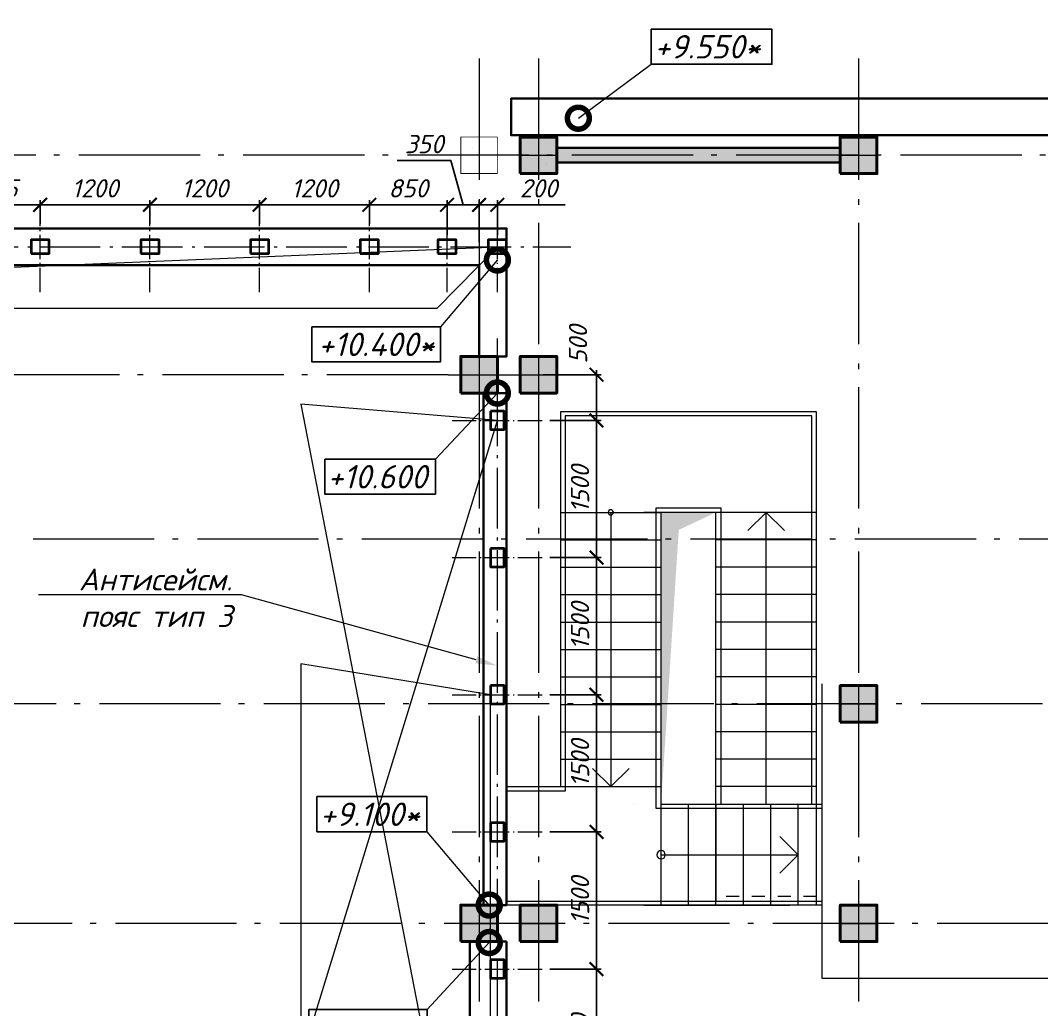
# Model space of a CAD drawing. Header units: millimetres. Extents: x -238377 to -11282, y -123214 to -44846.
# Drawn here: x -88538 to -77371, y -74153 to -63336 of the extents above; entities that cross this region are included whole.
import ezdxf
from ezdxf import colors
from ezdxf.entities.mleader import LeaderData, LeaderLine
from ezdxf.enums import TextEntityAlignment as Align
from ezdxf.math import Vec2, Vec3

# ---------------------------------------------------------------- set-up
doc = ezdxf.new("R2010")
doc.units = ezdxf.units.MM
doc.header["$MEASUREMENT"] = 0
doc.linetypes.add('Double Dashed', pattern=[1797.222233, 1325, -211.666656, 63.333344, -197.222233])
doc.linetypes.add('Штриховая', pattern=[5644.444466, 2822.222233, -2822.222233])
doc.layers.get('0').update_dxf_attribs({"lineweight": 5})
for name, color, linetype, lineweight in [('#Бетон', 10, 'Continuous', 35), ('#Выноски', 150, 'Continuous', 15), ('колонны_Ном._пера__94', 252, 'Continuous', 13), ('колонны_Ном._пера__99', 7, 'Continuous', 40), ('лестницы_Ном._пера__96', 7, 'Continuous', 13), ('оси_Ном._пера__96', 7, 'Continuous', 5), ('размеры', 7, 'Continuous', 5), ('стены наруж_Ном._пера__97', 7, 'Continuous', 20), ('чертеж_Ном._пера__96', 7, 'Continuous', 13), ('чертеж_Ном._пера__97', 7, 'Continuous', 20)]:
    doc.layers.add(name, color=color, linetype=linetype, lineweight=lineweight)
for name, color, linetype in [('#стены внутр', 152, 'Continuous'), ('#стены наруж', 7, 'Continuous'), ('колонны', 7, 'Continuous'), ('оси', 7, 'Continuous'), ('размеры внутр', 7, 'Continuous'), ('текст', 7, 'Continuous')]:
    doc.layers.add(name, color=color, linetype=linetype)
doc.styles.get("Standard").update_dxf_attribs({"font": 'isocpeui.ttf'})
doc.styles.add('STEP PR', font='isocpeui.ttf')
doc.styles.add('СГЕНЕРИР_СТИЛЬ_3', font='gost_2_304-81_type.ttf')
doc.dimstyles.get("Standard").update_dxf_attribs({"dimtxt": 200, "dimasz": 150, "dimexe": 50, "dimexo": 50, "dimgap": 80, "dimtad": 1, "dimdec": 0, "dimzin": 0, "dimdsep": 46, "dimtxsty": 'Standard', "dimblk": 'ARCHTICK', "dimcen": 5, "dimdle": 50, "dimadec": 0, "dimazin": 0, "dimtfac": 1, "dimtdec": 0, "dimtofl": 0, "dimtmove": 1, "dimatfit": 3, "dimfxl": 1, "dimtolj": 1, "dimtzin": 0, "dimarcsym": 0})

# ---------------------------------------------------------------- blocks, each defined once
blk = doc.blocks.new('Колонна_15_1', base_point=(22379, 71856))
at = {"layer": 'колонны_Ном._пера__94', "linetype": 'Continuous', "true_color": 0x7d7d7d}
blk.add_hatch(color=8, dxfattribs=at).paths.add_polyline_path([(22179, 71647), (22579, 71647), (22579, 72047), (22179, 72047)])
blk.add_hatch(color=8, dxfattribs=at).paths.add_polyline_path([(22179, 71647), (22579, 71647), (22579, 72047), (22179, 72047)])
at = {"layer": 'колонны_Ном._пера__99', "linetype": 'Continuous', "flags": 128}
blk.add_lwpolyline([(22179, 71647), (22579, 71647), (22579, 72047), (22179, 72047)], close=True, dxfattribs=at)
at = {"layer": 'колонны_Ном._пера__99', "color": 8, "linetype": 'Continuous', "true_color": 0x737373, "flags": 128}
blk.add_lwpolyline([(22179, 71647), (22579, 71647), (22579, 72047), (22179, 72047)], close=True, dxfattribs=at)
at = {"layer": 'оси_Ном._пера__96', "color": 253, "lineweight": 5, "true_color": 0x9c9c9c}
for points in [[(22379, 72047), (22379, 71647)], [(22379, 72047), (22379, 71647)], [(22179, 71847), (22579, 71847)], [(22179, 71847), (22579, 71847)]]:
    blk.add_lwpolyline(points, dxfattribs=at)
blk = doc.blocks.new('л 4050h')
at = {"color": 8, "lineweight": 0, "true_color": 0x737373}
for centre, radius in [((2149, 4800), 28.2), ((1599, 1055), 45.6)]:
    blk.add_circle(centre, radius, dxfattribs=at)
at = {"layer": 'лестницы_Ном._пера__96', "color": 8, "lineweight": 0, "true_color": 0x737373}
for p, q in [((-101, 5900), (2699, 5900)), ((-101, 505), (-101, 5900)), ((2699, 5900), (2699, 1800)), ((-101, 4800), (999, 4800)), ((449, 4800), (249, 4600)), ((449, 1605), (449, 4800)), ((449, 4800), (649, 4600)), ((999, 1605), (999, 4800)), ((2699, 4800), (1599, 4800)), ((2149, 4800), (2149, 1800)), ((-101, 4500), (999, 4500)), ((2699, 4500), (1599, 4500)), ((-101, 4200), (999, 4200)), ((2699, 4200), (1599, 4200)), ((-101, 3900), (999, 3900)), ((2699, 3900), (1599, 3900)), ((-101, 3600), (999, 3600)), ((2699, 3600), (1599, 3600)), ((-101, 3300), (999, 3300)), ((2699, 3300), (1599, 3300)), ((-101, 3000), (999, 3000)), ((2699, 3000), (1599, 3000)), ((2699, 3000), (1599, 3000)), ((-101, 2700), (999, 2700)), ((2699, 2700), (1599, 2700)), ((-101, 2400), (999, 2400)), ((2698, 2400), (1599, 2400)), ((-101, 2100), (999, 2100)), ((2698, 2100), (1599, 2100)), ((2149, 1800), (1949, 2000)), ((2149, 1800), (2349, 2000)), ((-101, 1800), (999, 1800)), ((-161, 505), (-161, 1605)), ((99, 505), (99, 1605)), ((399, 505), (399, 1605)), ((699, 505), (699, 1605)), ((999, 505), (999, 1605)), ((1299, 505), (1299, 1605)), ((1599, 505), (1599, 1605)), ((1599, 505), (1599, 1604)), ((99, 1055), (299, 1255)), ((1599, 1055), (99, 1055)), ((99, 1055), (299, 855))]:
    blk.add_line(p, q, dxfattribs=at)
at = {"layer": 'лестницы_Ном._пера__96', "color": 8, "true_color": 0x737373}
for p, q in [((999, 4800), (1789, 4800)), ((99, 505), (99, 1605))]:
    blk.add_line(p, q, dxfattribs=at)
at = {"layer": 'лестницы_Ном._пера__96', "color": 8, "linetype": 'Continuous', "lineweight": 15, "true_color": 0x737373}
blk.add_line((3289, 1800), (1599, 1800), dxfattribs=at)
at = {"layer": 'лестницы_Ном._пера__96', "color": 8, "linetype": 'Штриховая', "lineweight": 0, "ltscale": 0.05, "true_color": 0x737373}
blk.add_line((-101, 600), (999, 600), dxfattribs=at)
at = {"layer": 'лестницы_Ном._пера__96', "color": 8, "linetype": 'Continuous', "true_color": 0x737373}
blk.add_line((1789, 505), (191, 505), dxfattribs=at)
at = {"layer": 'лестницы_Ном._пера__96', "color": 8, "lineweight": 0, "true_color": 0x737373}
for points in [[(-48, 1605), (-48, 5857), (2649, 5857), (2649, 1800), (2649, 1750), (3289, 1750)], [(999, 1605), (999, 545)]]:
    blk.add_lwpolyline(points, dxfattribs=at)
at = {"layer": 'лестницы_Ном._пера__96', "color": 8, "linetype": 'Continuous', "lineweight": 15, "true_color": 0x737373}
for points in [[(-161, 1605), (1599, 1605), (1599, 4800)], [(-161, 505), (1790, 505), (1790, 505), (3289, 505)]]:
    blk.add_lwpolyline(points, dxfattribs=at)
at = {"layer": 'лестницы_Ном._пера__96', "color": 8, "linetype": 'Continuous', "lineweight": 0, "true_color": 0x737373}
blk.add_lwpolyline([(3289, 505), (3289, 1800)], dxfattribs=at)
at = {"layer": 'лестницы_Ном._пера__96', "color": 8, "linetype": 'Continuous', "true_color": 0x737373}
blk.add_arc((1599, 2400), 0.5, 180, 270, dxfattribs=at)
at = {"layer": 'лестницы_Ном._пера__96', "color": 8, "lineweight": 0, "true_color": 0x737373}
blk.add_arc((2698, 2400), 0.5, 270, 0, dxfattribs=at)
at = {"layer": 'лестницы_Ном._пера__96', "color": 8, "linetype": 'Continuous', "true_color": 0x737373}
for centre, major_axis, start_param, end_param in [((1599, 1604), (0.354, 0.354), 5.497787, 7.068583), ((1899, 1604), (0.354, 0.354), 5.497787, 7.068583), ((1789, 505), (-0.354, 0.354), 2.356194, 3.926991)]:
    blk.add_ellipse(centre, major_axis=major_axis, ratio=1, start_param=start_param, end_param=end_param, dxfattribs=at)
at = {"layer": 'чертеж_Ном._пера__97', "color": 8, "lineweight": 0, "true_color": 0x737373, "flags": 128}
for points in [[(-161, 1561), (1654, 1561), (1654, 4850), (946, 4850), (946, 1605)], [(-161, 545), (3289, 545), (3289, 505)]]:
    blk.add_lwpolyline(points, dxfattribs=at)
blk = doc.blocks.new('Стандартный маркер сетки_16')
at = {"layer": 'оси_Ном._пера__96', "linetype": 'Double Dashed'}
blk.add_line((900, 0), (41068, 0), dxfattribs=at)
at = {"layer": 'оси_Ном._пера__96', "style": 'СГЕНЕРИР_СТИЛЬ_3'}
blk.add_attdef('AC_MarkerText_1', text='', height=350, rotation=180, dxfattribs=at).set_placement((-261, 270), align=Align.BOTTOM_LEFT)
blk = doc.blocks.new('A$C6E950B50')
at = {"layer": 'колонны_Ном._пера__94', "linetype": 'Continuous', "true_color": 0x737373}
blk.add_hatch(color=8, dxfattribs=at).paths.add_polyline_path([(-669, 56), (-669, 216), (-3769, 216), (-3769, 56)])
blk.add_hatch(color=8, dxfattribs=at).paths.add_polyline_path([(-669, 56), (-669, 216), (-3769, 216), (-3769, 56)])
at = {"layer": '#стены внутр', "lineweight": 30}
blk.add_lwpolyline([(-3769, 56), (-3769, 216), (-669, 216), (-669, 56), (-3769, 56)], dxfattribs=at)
at = {"layer": '#стены внутр', "color": 8, "lineweight": 30, "true_color": 0x737373}
blk.add_lwpolyline([(-3769, 56), (-3769, 216), (-669, 216), (-669, 56), (-3769, 56)], dxfattribs=at)
blk = doc.blocks.new('_ArchTick')
at = {"color": 0, "linetype": 'ByBlock', "const_width": 0.15}
blk.add_lwpolyline([(-0.5, -0.5), (0.5, 0.5)], dxfattribs=at)
blk = doc.blocks.new('*D333')
at = {"layer": 'Defpoints', "color": 0, "transparency": 16777216}
for p in [(-88322, -65352), (-89247, -65610), (-88322, -65610)]:
    blk.add_point(p, dxfattribs=at)
at = {"layer": 'размеры', "color": 0, "lineweight": -2, "transparency": 16777216}
for p, q in [((-89247, -65560), (-89247, -65302)), ((-88322, -65560), (-88322, -65302)), ((-89297, -65352), (-88272, -65352))]:
    blk.add_line(p, q, dxfattribs=at)
at = {"layer": 'размеры', "color": 0, "lineweight": -2, "transparency": 16777216, "xscale": 150, "yscale": 150, "zscale": 150, "rotation": 180}
blk.add_blockref('_ArchTick', (-89247, -65352), dxfattribs=at)
at = {"layer": 'размеры', "color": 0, "lineweight": -2, "transparency": 16777216, "xscale": 150, "yscale": 150, "zscale": 150}
blk.add_blockref('_ArchTick', (-88322, -65352), dxfattribs=at)
at = {"layer": 'размеры', "color": 0, "transparency": 16777216, "insert": (-88784, -65172), "char_height": 200, "attachment_point": 5, "style": 'STEP PR'}
blk.add_mtext('\\A1;925', dxfattribs=at)
blk = doc.blocks.new('*D334')
at = {"layer": 'Defpoints', "color": 0, "transparency": 16777216}
for p in [(-87122, -65352), (-88322, -65610), (-87122, -65610)]:
    blk.add_point(p, dxfattribs=at)
at = {"layer": 'размеры', "color": 0, "lineweight": -2, "transparency": 16777216}
for p, q in [((-88322, -65560), (-88322, -65302)), ((-87122, -65560), (-87122, -65302)), ((-88372, -65352), (-87072, -65352))]:
    blk.add_line(p, q, dxfattribs=at)
at = {"layer": 'размеры', "color": 0, "lineweight": -2, "transparency": 16777216, "xscale": 150, "yscale": 150, "zscale": 150, "rotation": 180}
blk.add_blockref('_ArchTick', (-88322, -65352), dxfattribs=at)
at = {"layer": 'размеры', "color": 0, "lineweight": -2, "transparency": 16777216, "xscale": 150, "yscale": 150, "zscale": 150}
blk.add_blockref('_ArchTick', (-87122, -65352), dxfattribs=at)
at = {"layer": 'размеры', "color": 0, "transparency": 16777216, "insert": (-87722, -65172), "char_height": 200, "attachment_point": 5, "style": 'STEP PR'}
blk.add_mtext('\\A1;1200', dxfattribs=at)
blk = doc.blocks.new('*D335')
at = {"layer": 'Defpoints', "color": 0, "transparency": 16777216}
for p in [(-85922, -65352), (-87122, -65610), (-85922, -65610)]:
    blk.add_point(p, dxfattribs=at)
at = {"layer": 'размеры', "color": 0, "lineweight": -2, "transparency": 16777216}
for p, q in [((-87122, -65560), (-87122, -65302)), ((-85922, -65560), (-85922, -65302)), ((-87172, -65352), (-85872, -65352))]:
    blk.add_line(p, q, dxfattribs=at)
at = {"layer": 'размеры', "color": 0, "lineweight": -2, "transparency": 16777216, "xscale": 150, "yscale": 150, "zscale": 150, "rotation": 180}
blk.add_blockref('_ArchTick', (-87122, -65352), dxfattribs=at)
at = {"layer": 'размеры', "color": 0, "lineweight": -2, "transparency": 16777216, "xscale": 150, "yscale": 150, "zscale": 150}
blk.add_blockref('_ArchTick', (-85922, -65352), dxfattribs=at)
at = {"layer": 'размеры', "color": 0, "transparency": 16777216, "insert": (-86522, -65172), "char_height": 200, "attachment_point": 5, "style": 'STEP PR'}
blk.add_mtext('\\A1;1200', dxfattribs=at)
blk = doc.blocks.new('*D336')
at = {"layer": 'Defpoints', "color": 0, "transparency": 16777216}
for p in [(-84722, -65352), (-85922, -65610), (-84722, -65610)]:
    blk.add_point(p, dxfattribs=at)
at = {"layer": 'размеры', "color": 0, "lineweight": -2, "transparency": 16777216}
for p, q in [((-85922, -65560), (-85922, -65302)), ((-84722, -65560), (-84722, -65302)), ((-85972, -65352), (-84672, -65352))]:
    blk.add_line(p, q, dxfattribs=at)
at = {"layer": 'размеры', "color": 0, "lineweight": -2, "transparency": 16777216, "xscale": 150, "yscale": 150, "zscale": 150, "rotation": 180}
blk.add_blockref('_ArchTick', (-85922, -65352), dxfattribs=at)
at = {"layer": 'размеры', "color": 0, "lineweight": -2, "transparency": 16777216, "xscale": 150, "yscale": 150, "zscale": 150}
blk.add_blockref('_ArchTick', (-84722, -65352), dxfattribs=at)
at = {"layer": 'размеры', "color": 0, "transparency": 16777216, "insert": (-85322, -65172), "char_height": 200, "attachment_point": 5, "style": 'STEP PR'}
blk.add_mtext('\\A1;1200', dxfattribs=at)
blk = doc.blocks.new('*D337')
at = {"layer": 'Defpoints', "color": 0, "lineweight": 53, "transparency": 16777216}
for p in [(-83872, -65352), (-84722, -65610), (-83872, -65735)]:
    blk.add_point(p, dxfattribs=at)
at = {"layer": 'размеры', "color": 0, "lineweight": -2, "transparency": 16777216}
for p, q in [((-84722, -65560), (-84722, -65302)), ((-83872, -65685), (-83872, -65302)), ((-84772, -65352), (-83822, -65352))]:
    blk.add_line(p, q, dxfattribs=at)
at = {"layer": 'размеры', "color": 0, "lineweight": -2, "transparency": 16777216, "xscale": 150, "yscale": 150, "zscale": 150, "rotation": 180}
blk.add_blockref('_ArchTick', (-84722, -65352), dxfattribs=at)
at = {"layer": 'размеры', "color": 0, "lineweight": -2, "transparency": 16777216, "xscale": 150, "yscale": 150, "zscale": 150}
blk.add_blockref('_ArchTick', (-83872, -65352), dxfattribs=at)
at = {"layer": 'размеры', "color": 0, "transparency": 16777216, "insert": (-84297, -65172), "char_height": 200, "attachment_point": 5, "style": 'STEP PR'}
blk.add_mtext('\\A1;850', dxfattribs=at)
blk = doc.blocks.new('*D338')
at = {"layer": 'Defpoints', "color": 0, "lineweight": 53, "transparency": 16777216}
for p in [(-83522, -65352), (-83872, -65735), (-83522, -65810)]:
    blk.add_point(p, dxfattribs=at)
at = {"layer": 'размеры', "color": 0, "lineweight": -2, "transparency": 16777216}
for p, q in [((-83831, -64868), (-84416, -64868)), ((-83697, -65352), (-83831, -64868)), ((-83872, -65685), (-83872, -65302)), ((-83522, -65760), (-83522, -65302)), ((-83922, -65352), (-83472, -65352))]:
    blk.add_line(p, q, dxfattribs=at)
at = {"layer": 'размеры', "color": 0, "lineweight": -2, "transparency": 16777216, "xscale": 150, "yscale": 150, "zscale": 150, "rotation": 180}
blk.add_blockref('_ArchTick', (-83872, -65352), dxfattribs=at)
at = {"layer": 'размеры', "color": 0, "lineweight": -2, "transparency": 16777216, "xscale": 150, "yscale": 150, "zscale": 150}
blk.add_blockref('_ArchTick', (-83522, -65352), dxfattribs=at)
at = {"layer": 'размеры', "color": 0, "transparency": 16777216, "insert": (-84123, -64688), "char_height": 200, "attachment_point": 5, "style": 'STEP PR'}
blk.add_mtext('\\A1;350', dxfattribs=at)
blk = doc.blocks.new('_DotSmall')
at = {"color": 0, "linetype": 'ByBlock', "const_width": 0.5}
blk.add_lwpolyline([(-0.0625, 0, 1), (0.0625, 0, 1)], format="xyb", close=True, dxfattribs=at)
blk = doc.blocks.new('*D359')
at = {"layer": 'Defpoints', "color": 0, "lineweight": 53, "transparency": 16777216}
for p in [(-83322, -65352), (-83322, -65735), (-83522, -65810)]:
    blk.add_point(p, dxfattribs=at)
at = {"layer": 'размеры', "color": 0, "lineweight": -2, "transparency": 16777216}
for p, q in [((-83522, -65760), (-83522, -65302)), ((-83322, -65685), (-83322, -65302)), ((-83572, -65352), (-83272, -65352)), ((-82580, -65352), (-83322, -65352))]:
    blk.add_line(p, q, dxfattribs=at)
at = {"layer": 'размеры', "color": 0, "lineweight": -2, "transparency": 16777216, "xscale": 150, "yscale": 150, "zscale": 150, "rotation": 180}
blk.add_blockref('_ArchTick', (-83522, -65352), dxfattribs=at)
at = {"layer": 'размеры', "color": 0, "lineweight": -2, "transparency": 16777216, "xscale": 150, "yscale": 150, "zscale": 150}
blk.add_blockref('_ArchTick', (-83322, -65352), dxfattribs=at)
at = {"layer": 'размеры', "color": 0, "transparency": 16777216, "insert": (-82872, -65172), "char_height": 200, "attachment_point": 5, "style": 'STEP PR'}
blk.add_mtext('\\A1;200', dxfattribs=at)
blk = doc.blocks.new('*D363')
at = {"layer": 'Defpoints', "color": 0, "transparency": 16777216}
for p in [(-82798, -73710), (-82238, -73710), (-82798, -75210)]:
    blk.add_point(p, dxfattribs=at)
at = {"layer": 'размеры', "color": 0, "lineweight": -2, "transparency": 16777216}
for p, q in [((-82238, -75260), (-82238, -73660)), ((-82748, -73710), (-82188, -73710)), ((-82748, -75210), (-82188, -75210))]:
    blk.add_line(p, q, dxfattribs=at)
at = {"layer": 'размеры', "color": 0, "lineweight": -2, "transparency": 16777216, "xscale": 150, "yscale": 150, "zscale": 150}
for p, rotation in [((-82238, -73710), 90), ((-82238, -75210), 270)]:
    blk.add_blockref('_ArchTick', p, dxfattribs=dict(at, rotation=rotation))
at = {"layer": 'размеры', "color": 0, "transparency": 16777216, "insert": (-82418, -74460), "char_height": 200, "attachment_point": 5, "rotation": 90, "style": 'STEP PR'}
blk.add_mtext('\\A1;1500', dxfattribs=at)
blk = doc.blocks.new('*D364')
at = {"layer": 'Defpoints', "color": 0, "transparency": 16777216}
for p in [(-82798, -72210), (-82238, -72210), (-82798, -73710)]:
    blk.add_point(p, dxfattribs=at)
at = {"layer": 'размеры', "color": 0, "lineweight": -2, "transparency": 16777216}
for p, q in [((-82748, -72210), (-82188, -72210)), ((-82238, -73760), (-82238, -72160)), ((-82748, -73710), (-82188, -73710))]:
    blk.add_line(p, q, dxfattribs=at)
at = {"layer": 'размеры', "color": 0, "lineweight": -2, "transparency": 16777216, "xscale": 150, "yscale": 150, "zscale": 150}
for p, rotation in [((-82238, -72210), 90), ((-82238, -73710), 270)]:
    blk.add_blockref('_ArchTick', p, dxfattribs=dict(at, rotation=rotation))
at = {"layer": 'размеры', "color": 0, "transparency": 16777216, "insert": (-82418, -72960), "char_height": 200, "attachment_point": 5, "rotation": 90, "style": 'STEP PR'}
blk.add_mtext('\\A1;1500', dxfattribs=at)
blk = doc.blocks.new('*D365')
at = {"layer": 'Defpoints', "color": 0, "transparency": 16777216}
for p in [(-82798, -70710), (-82238, -70710), (-82798, -72210)]:
    blk.add_point(p, dxfattribs=at)
at = {"layer": 'размеры', "color": 0, "lineweight": -2, "transparency": 16777216}
for p, q in [((-82238, -72260), (-82238, -70660)), ((-82748, -70710), (-82188, -70710)), ((-82748, -72210), (-82188, -72210))]:
    blk.add_line(p, q, dxfattribs=at)
at = {"layer": 'размеры', "color": 0, "lineweight": -2, "transparency": 16777216, "xscale": 150, "yscale": 150, "zscale": 150}
for p, rotation in [((-82238, -70710), 90), ((-82238, -72210), 270)]:
    blk.add_blockref('_ArchTick', p, dxfattribs=dict(at, rotation=rotation))
at = {"layer": 'размеры', "color": 0, "transparency": 16777216, "insert": (-82418, -71460), "char_height": 200, "attachment_point": 5, "rotation": 90, "style": 'STEP PR'}
blk.add_mtext('\\A1;1500', dxfattribs=at)
blk = doc.blocks.new('*D366')
at = {"layer": 'Defpoints', "color": 0, "transparency": 16777216}
for p in [(-82798, -69210), (-82238, -69210), (-82798, -70710)]:
    blk.add_point(p, dxfattribs=at)
at = {"layer": 'размеры', "color": 0, "lineweight": -2, "transparency": 16777216}
for p, q in [((-82748, -69210), (-82188, -69210)), ((-82238, -70760), (-82238, -69160)), ((-82748, -70710), (-82188, -70710))]:
    blk.add_line(p, q, dxfattribs=at)
at = {"layer": 'размеры', "color": 0, "lineweight": -2, "transparency": 16777216, "xscale": 150, "yscale": 150, "zscale": 150}
for p, rotation in [((-82238, -69210), 90), ((-82238, -70710), 270)]:
    blk.add_blockref('_ArchTick', p, dxfattribs=dict(at, rotation=rotation))
at = {"layer": 'размеры', "color": 0, "transparency": 16777216, "insert": (-82418, -69960), "char_height": 200, "attachment_point": 5, "rotation": 90, "style": 'STEP PR'}
blk.add_mtext('\\A1;1500', dxfattribs=at)
blk = doc.blocks.new('*D367')
at = {"layer": 'Defpoints', "color": 0, "transparency": 16777216}
for p in [(-82798, -67710), (-82238, -67710), (-82798, -69210)]:
    blk.add_point(p, dxfattribs=at)
at = {"layer": 'размеры', "color": 0, "lineweight": -2, "transparency": 16777216}
for p, q in [((-82238, -69260), (-82238, -67660)), ((-82748, -67710), (-82188, -67710)), ((-82748, -69210), (-82188, -69210))]:
    blk.add_line(p, q, dxfattribs=at)
at = {"layer": 'размеры', "color": 0, "lineweight": -2, "transparency": 16777216, "xscale": 150, "yscale": 150, "zscale": 150}
for p, rotation in [((-82238, -67710), 90), ((-82238, -69210), 270)]:
    blk.add_blockref('_ArchTick', p, dxfattribs=dict(at, rotation=rotation))
at = {"layer": 'размеры', "color": 0, "transparency": 16777216, "insert": (-82418, -68460), "char_height": 200, "attachment_point": 5, "rotation": 90, "style": 'STEP PR'}
blk.add_mtext('\\A1;1500', dxfattribs=at)
blk = doc.blocks.new('*D368')
at = {"layer": 'Defpoints', "color": 0, "lineweight": 0, "transparency": 16777216}
for p in [(-82872, -67210), (-82238, -67210), (-82798, -67710)]:
    blk.add_point(p, dxfattribs=at)
at = {"layer": 'размеры', "color": 0, "lineweight": -2, "transparency": 16777216}
for p, q in [((-82822, -67210), (-82188, -67210)), ((-82238, -67760), (-82238, -67160)), ((-82748, -67710), (-82188, -67710))]:
    blk.add_line(p, q, dxfattribs=at)
at = {"layer": 'размеры', "color": 0, "lineweight": -2, "transparency": 16777216, "xscale": 150, "yscale": 150, "zscale": 150}
for p, rotation in [((-82238, -67210), 90), ((-82238, -67710), 270)]:
    blk.add_blockref('_ArchTick', p, dxfattribs=dict(at, rotation=rotation))
at = {"layer": 'размеры', "color": 0, "transparency": 16777216, "insert": (-82440, -66880), "char_height": 200, "attachment_point": 5, "rotation": 90, "style": 'STEP PR'}
blk.add_mtext('\\A1;500', dxfattribs=at)

msp = doc.modelspace()

# ---------------------------------------------------------------- hatches: boundary and pattern name
at = {"layer": 'размеры внутр', "true_color": 0xd3d2db}
h = msp.add_hatch(color=254, dxfattribs=at)
h.dxf.hatch_style = 1
h.paths.add_polyline_path([(-80931.9, -68715.4), (-81531.9, -68715.4), (-81532.2, -71920), (-81532.2, -71920.5), (-81338.4, -68907.9)])

# ---------------------------------------------------------------- linework, layer by layer
at = {"layer": '#Бетон'}
for points in [[(-88421.6, -65885.4), (-88221.6, -65885.4), (-88221.6, -65735.4), (-88421.6, -65735.4)], [(-87221.6, -65885.4), (-87021.6, -65885.4), (-87021.6, -65735.4), (-87221.6, -65735.4)], [(-86021.6, -65885.2), (-85821.6, -65885.2), (-85821.6, -65735.2), (-86021.6, -65735.2)], [(-84821.6, -65885.2), (-84621.6, -65885.2), (-84621.6, -65735.2), (-84821.6, -65735.2)], [(-83971.6, -65885.2), (-83771.6, -65885.2), (-83771.6, -65735.2), (-83971.6, -65735.2)], [(-83421.9, -65885.2), (-83221.9, -65885.2), (-83221.9, -65735.2), (-83421.9, -65735.2)], [(-83396.9, -67610.4), (-83396.9, -67810.4), (-83246.9, -67810.4), (-83246.9, -67610.4)], [(-83396.9, -69110.4), (-83396.9, -69310.4), (-83246.9, -69310.4), (-83246.9, -69110.4)], [(-83396.9, -70610.4), (-83396.9, -70810.4), (-83246.9, -70810.4), (-83246.9, -70610.4)], [(-83396.9, -72110.4), (-83396.9, -72310.4), (-83246.9, -72310.4), (-83246.9, -72110.4)], [(-83396.9, -73610.4), (-83396.9, -73810.4), (-83246.9, -73810.4), (-83246.9, -73610.4)]]:
    msp.add_lwpolyline(points, close=True, dxfattribs=at)
at = {"layer": '#стены наруж', "lineweight": 30}
for points in [[(-72195.8, -64190.4), (-83171.9, -64190.4), (-83171.9, -64590.4), (-79571.7, -64590.4)], [(-79571.7, -64590.4), (-72195.8, -64590.4)], [(-83222, -65610.4), (-83222, -65610.4), (-83222, -65610.4), (-83222, -65610.4), (-83222, -65610.4), (-114142.2, -65610.4)], [(-113742.2, -66010.4), (-83522, -66010.4), (-83521.9, -67010.4), (-83222, -67010.4), (-83222, -65610.4)], [(-83222, -67410.4), (-83221.9, -73010.4), (-83471.9, -73010.4), (-83471.9, -67410.4), (-83222, -67410.4)], [(-83621.9, -79010.4), (-83621.9, -73410.4), (-83221.9, -73410.4)], [(-83221.9, -73410.4), (-83221.9, -79010.4), (-83621.9, -79010.4)]]:
    msp.add_lwpolyline(points, dxfattribs=at)
at = {"layer": 'оси', "color": 9, "linetype": 'Штриховая', "lineweight": 13, "ltscale": 0.05, "true_color": 0xc4c4c4, "const_width": 10}
msp.add_lwpolyline([(-83722.5, -64610.4), (-83322.5, -64610.4), (-83322.5, -65010.4), (-83722.5, -65010.4)], close=True, dxfattribs=at)
at = {"layer": 'оси_Ном._пера__96', "linetype": 'Double Dashed'}
for p, q in [((-83521.9, -63752.2), (-83521.9, -82481.6)), ((-82871.9, -63752.2), (-82871.9, -82471.9)), ((-79371.9, -63752.2), (-79371.9, -82481.6)), ((-72195.8, -64810.4), (-116141.3, -64810.4)), ((-83860.8, -67210.4), (-116141.3, -67210.4)), ((-83860.8, -67210.4), (-82960.8, -67210.4)), ((-52201, -70810.4), (-114353.2, -70810.4)), ((-52026.2, -73210.4), (-116141.3, -73210.4))]:
    msp.add_line(p, q, dxfattribs=at)
at = {"layer": 'оси_Ном._пера__96', "linetype": 'Double Dashed', "ltscale": 0.2}
for points in [[(-88321.6, -66306.1), (-88321.6, -65286.6)], [(-87121.6, -66306.1), (-87121.6, -65286.6)], [(-85921.6, -66305.9), (-85921.6, -65286.4)], [(-84721.6, -66305.9), (-84721.6, -65286.4)], [(-83871.6, -66306.1), (-83871.6, -65286.6)], [(-83321.9, -66306.1), (-83321.9, -65286.6)], [(-83817.8, -67710.4), (-82798.3, -67710.4)], [(-83817.8, -69210.4), (-82798.3, -69210.4)], [(-83817.8, -70710.4), (-82798.3, -70710.4)], [(-83817.8, -72210.4), (-82798.3, -72210.4)], [(-83817.8, -73710.4), (-82798.3, -73710.4)]]:
    msp.add_lwpolyline(points, dxfattribs=at)
at = {"layer": 'оси_Ном._пера__96', "linetype": 'Double Dashed', "ltscale": 0.5}
for points in [[(-114387, -65810.4), (-82517.4, -65810.4)], [(-83321.9, -80573.3), (-83321.9, -66812.9)]]:
    msp.add_lwpolyline(points, dxfattribs=at)
at = {"layer": 'стены наруж_Ном._пера__97', "linetype": 'Continuous'}
for centre, start, end in [((-83596.4, -64720.9), 90, 180), ((-82782.4, -64899.9), 270, 0)]:
    msp.add_arc(centre, 0.5, start, end, dxfattribs=at)
at = {"layer": 'текст'}
for points in [[(-81640.7, -63431.5), (-80318.8, -63431.5), (-80318.8, -63815.5), (-81640.7, -63815.5), (-81640.7, -63431.5)], [(-85349.4, -66686.1), (-83944.7, -66686.1), (-83944.7, -67070.1), (-85349.4, -67070.1), (-85349.4, -66686.1)], [(-85208.5, -68134.1), (-84000, -68134.1), (-84000, -68518.1), (-85208.5, -68518.1), (-85208.5, -68134.1)], [(-85295.1, -71824.7), (-84092.9, -71824.7), (-84092.9, -72208.7), (-85295.1, -72208.7), (-85295.1, -71824.7)], [(-85384.1, -74153.2), (-84088.5, -74153.2), (-84088.5, -74537.2), (-85384.1, -74537.2), (-85384.1, -74153.2)]]:
    msp.add_lwpolyline(points, dxfattribs=at)
at = {"layer": 'чертеж_Ном._пера__96'}
for points in [[(-79772.2, -70590.4), (-79772.2, -73810.4)], [(-79772.2, -73810.4), (-73371.9, -73810.4)], [(-79712.2, -73810.3), (-79712.2, -73810.4)]]:
    msp.add_lwpolyline(points, dxfattribs=at)

# ---------------------------------------------------------------- block references
at = {"layer": '#стены наруж'}
msp.add_blockref('A$C6E950B50', (-78903.1, -64946.3), dxfattribs=at)
at = {"layer": 'колонны'}
for p in [(-82872.2, -64801.5), (-79372.2, -64801.5), (-83522.2, -67201.5), (-82872.2, -67201.5), (-79372.2, -70801.5), (-83522.2, -73201.5), (-82871.7, -73201.5), (-79372.2, -73201.5)]:
    msp.add_blockref('Колонна_15_1', p, dxfattribs=at)
at = {"layer": 'лестницы_Ном._пера__96', "linetype": 'Continuous', "lineweight": 0, "xscale": -1, "zscale": 1000}
msp.add_blockref('л 4050h', (-79933, -73515.4), dxfattribs=at)
at = {"layer": 'оси', "color": 251, "linetype": 'Continuous', "lineweight": 13, "zscale": 1000, "rotation": 180}
msp.add_blockref('Стандартный маркер сетки_16', (-52026.2, -69010.4), dxfattribs=at)

# ---------------------------------------------------------------- texts
at = {"layer": 'текст', "style": 'STEP PR'}
for s, p in [('+9.550*', (-81026.2, -63623.5)), ('+10.400*', (-84647.8, -66878.1)), ('+10.600', (-84636.2, -68326.1)), ('+9.100*', (-84717.1, -72016.7))]:
    msp.add_text(s, height=256, dxfattribs=at).set_placement(p, align=Align.MIDDLE_CENTER)

# ---------------------------------------------------------------- dimensions: what is measured, and where the dimension line sits
at = {"layer": 'размеры'}
for base, p1, p2, picture, middle in [((-83521.9, -65352.4), (-83871.6, -65735.2), (-83521.9, -65810.4), '*D338', (-83910.8, -64868.3)), ((-83321.9, -65352.4), (-83521.9, -65810.4), (-83321.9, -65735.2), '*D359', (-82871.9, -65369))]:
    dim = msp.add_linear_dim(base=base, p1=p1, p2=p2, dimstyle='Standard', override={"dimtxsty": 'STEP PR'}, dxfattribs=at)
    dim.commit()
    dim.dimension.update_dxf_attribs({"geometry": picture, "text_midpoint": middle, "dimtype": 160})
for base, p1, p2, picture, middle in [((-88321.6, -65352.4), (-89246.6, -65610.4), (-88321.6, -65610.4), '*D333', (-88784.1, -65172.4)), ((-87121.6, -65352.4), (-88321.6, -65610.4), (-87121.6, -65610.4), '*D334', (-87721.6, -65172.4)), ((-85921.6, -65352.4), (-87121.6, -65610.4), (-85921.6, -65610.3), '*D335', (-86521.6, -65172.4)), ((-84721.6, -65352.4), (-85921.6, -65610.3), (-84721.6, -65610.4), '*D336', (-85321.6, -65172.4)), ((-83871.6, -65352.4), (-84721.6, -65610.4), (-83871.6, -65735.2), '*D337', (-84296.6, -65172.4))]:
    dim = msp.add_linear_dim(base=base, p1=p1, p2=p2, dimstyle='Standard', override={"dimtxsty": 'STEP PR'}, dxfattribs=at)
    dim.commit()
    dim.dimension.update_dxf_attribs({"geometry": picture, "text_midpoint": middle})
dim = msp.add_linear_dim(base=(-82238, -67210.4), p1=(-82798.3, -67710.4), p2=(-82872.2, -67210.4), angle=90, dimstyle='Standard', override={"dimtxsty": 'STEP PR'}, dxfattribs=at)
dim.commit()
dim.dimension.update_dxf_attribs({"geometry": '*D368', "text_midpoint": (-82260.5, -66880.2), "dimtype": 160})
for base, p1, p2, picture, middle in [((-82238, -67710.4), (-82798.3, -69210.4), (-82798.3, -67710.4), '*D367', (-82418, -68460.4)), ((-82238, -69210.4), (-82798.3, -70710.4), (-82798.3, -69210.4), '*D366', (-82418, -69960.4)), ((-82238, -70710.4), (-82798.3, -72210.4), (-82798.3, -70710.4), '*D365', (-82418, -71460.4)), ((-82238, -72210.4), (-82798.3, -73710.4), (-82798.3, -72210.4), '*D364', (-82418, -72960.4)), ((-82238, -73710.4), (-82798.3, -75210.4), (-82798.3, -73710.4), '*D363', (-82418, -74460.4))]:
    dim = msp.add_linear_dim(base=base, p1=p1, p2=p2, angle=90, dimstyle='Standard', override={"dimtxsty": 'STEP PR'}, dxfattribs=at)
    dim.commit()
    dim.dimension.update_dxf_attribs({"geometry": picture, "text_midpoint": middle})

# ---------------------------------------------------------------- leaders
at = {"layer": '#Выноски'}
ml = msp.add_multileader_mtext('Standard', dxfattribs=at)
ml.set_content('\\A1; ', color=256, style='STEP PR')
ml.set_leader_properties(color=256, linetype='ByLayer', lineweight=-1)
ml.set_arrow_properties(name='DOTSMALL')
ml.build(insert=Vec2(0, 0))
ml.multileader.update_dxf_attribs({"text_left_attachment_type": 6, "text_right_attachment_type": 6, "dogleg_length": 0, "arrow_head_size": 480, "scale": 0.8})
ctx = ml.context
ctx.base_point, ctx.scale, ctx.char_height, ctx.arrow_head_size, ctx.landing_gap_size, ctx.plane_origin = Vec3(-81640.7, -63815.5), 0.8, 480, 480, 200, Vec3(-23878.9, -111909.5)
ctx.left_attachment, ctx.right_attachment, ctx.text_align_type = 6, 6, 1
notes = []
notes.append((ctx, [(0, (1, 1, 0), (-81640.7, -63815.5), (1, 0), 0, [(1, [(-82436.4, -64405.1)], 0, [])])]))
ctx.mtext.insert, ctx.mtext.rotation, ctx.mtext.width, ctx.mtext.defined_height, ctx.mtext.alignment, ctx.mtext.flow_direction = Vec3(-81291.6, -63335.5), 6.2831853, 1386.881, 464.8, 2, 5
ml = msp.add_multileader_mtext('Standard', dxfattribs=at)
ml.set_content('\\A1;Зд-18\\PМН113-6', color=256, style='STEP PR')
ml.set_leader_properties(color=256, linetype='ByLayer', lineweight=-1)
ml.build(insert=Vec2(0, 0))
ml.multileader.update_dxf_attribs({"text_left_attachment_type": 6, "text_right_attachment_type": 6, "dogleg_length": 0, "arrow_head_size": 180, "scale": 0.75})
ctx = ml.context
ctx.base_point, ctx.scale, ctx.char_height, ctx.arrow_head_size, ctx.landing_gap_size, ctx.plane_origin = Vec3(-113613.5, -66485.8), 0.75, 180, 180, 75, Vec3(-107022.7, -80180.6)
ctx.left_attachment, ctx.right_attachment, ctx.text_align_type = 6, 6, 2
notes.append((ctx, [(1, (1, 1, 0), (-112555.3, -66485.8), (-1, 0), 0, [(2, [(-112321.6, -65885.4), (-99121.6, -65885.4), (-99398.3, -66485.8), (-83321.9, -65810.4), (-83983.1, -66485.8)], 0, [])])]))
ctx.mtext.insert, ctx.mtext.rotation, ctx.mtext.defined_height, ctx.mtext.alignment, ctx.mtext.flow_direction = Vec3(-112630.3, -66269.8), 6.2831853, 301.3, 3, 5
ml = msp.add_multileader_mtext('Standard', dxfattribs=at)
ml.set_content('\\A1; ', color=256, style='STEP PR')
ml.set_leader_properties(color=256, linetype='ByLayer', lineweight=-1)
ml.set_arrow_properties(name='DOTSMALL')
ml.build(insert=Vec2(0, 0))
ml.multileader.update_dxf_attribs({"text_left_attachment_type": 6, "text_right_attachment_type": 6, "dogleg_length": 0, "arrow_head_size": 480, "scale": 0.8})
ctx = ml.context
ctx.base_point, ctx.scale, ctx.char_height, ctx.arrow_head_size, ctx.landing_gap_size, ctx.plane_origin = Vec3(-84642.9, -66686.1), 0.8, 480, 480, 200, Vec3(-25645.6, -112471.4)
ctx.left_attachment, ctx.right_attachment, ctx.text_align_type = 6, 6, 1
notes.append((ctx, [(1, (1, 1, 0), (-83944.7, -66686.1), (-1, 0), 0, [(1, [(-83321.9, -65954.9)], 0, [])])]))
ctx.mtext.insert, ctx.mtext.rotation, ctx.mtext.width, ctx.mtext.defined_height, ctx.mtext.alignment, ctx.mtext.flow_direction = Vec3(-84293.8, -66206.1), 6.2831853, 1386.881, 464.8, 2, 5
ml = msp.add_multileader_mtext('Standard', dxfattribs=at)
ml.set_content('\\A1; ', color=256, style='STEP PR')
ml.set_leader_properties(color=256, linetype='ByLayer', lineweight=-1)
ml.set_arrow_properties(name='DOTSMALL')
ml.build(insert=Vec2(0, 0))
ml.multileader.update_dxf_attribs({"text_left_attachment_type": 6, "text_right_attachment_type": 6, "dogleg_length": 0, "arrow_head_size": 480, "scale": 0.8})
ctx = ml.context
ctx.base_point, ctx.scale, ctx.char_height, ctx.arrow_head_size, ctx.landing_gap_size, ctx.plane_origin = Vec3(-84698.1, -68134.1), 0.8, 480, 480, 200, Vec3(-26062, -116978.8)
ctx.left_attachment, ctx.right_attachment, ctx.text_align_type = 6, 6, 1
notes.append((ctx, [(1, (1, 1, 0), (-84000, -68134.1), (-1, 0), 0, [(1, [(-83322.2, -67410.4)], 0, [])])]))
ctx.mtext.insert, ctx.mtext.rotation, ctx.mtext.width, ctx.mtext.defined_height, ctx.mtext.alignment, ctx.mtext.flow_direction = Vec3(-84349, -67654.1), 6.2831853, 1386.881, 464.8, 2, 5
ml = msp.add_multileader_mtext('Standard', dxfattribs=at)
ml.set_content('\\A1;Зд-18\\PМН113-6\\~\\~  ', color=256, style='STEP PR')
ml.set_leader_properties(color=256, linetype='ByLayer', lineweight=-1)
ml.build(insert=Vec2(0, 0))
ml.multileader.update_dxf_attribs({"text_left_attachment_type": 6, "text_right_attachment_type": 6, "dogleg_length": 0, "arrow_head_size": 180, "scale": 0.75})
ctx = ml.context
ctx.base_point, ctx.scale, ctx.char_height, ctx.arrow_head_size, ctx.landing_gap_size, ctx.plane_origin, ctx.plane_x_axis, ctx.plane_y_axis = Vec3(-85469.9, -78954), 0.75, 180, 180, 75, Vec3(-72034.4, -72472.7), Vec3(0, 1), Vec3(-1, 0)
ctx.left_attachment, ctx.right_attachment, ctx.text_align_type = 6, 6, 2
notes.append((ctx, [(1, (1, 1, 0), (-85469.9, -77791.9), (0, -1), 0, [(3, [(-83321.9, -75210.4), (-85469.9, -74710), (-83321.9, -67710.4), (-85469.9, -67533.3), (-83396.9, -78210.4), (-83396.9, -70710.4), (-85469.9, -70371.9)], 0, [])])]))
ctx.mtext.insert, ctx.mtext.text_direction, ctx.mtext.rotation, ctx.mtext.defined_height, ctx.mtext.alignment, ctx.mtext.flow_direction = Vec3(-85685.9, -77866.9), Vec3(0, 1), 1.5707963, 301.3, 3, 5
ml = msp.add_multileader_mtext('Standard', dxfattribs=at)
ml.set_content('Антисейсм.\\Pпояс{\\A1; тип 3     } ', color=256, style='STEP PR')
ml.set_leader_properties(color=256, linetype='ByLayer', lineweight=-1)
ml.build(insert=Vec2(0, 0))
ml.multileader.update_dxf_attribs({"text_left_attachment_type": 6, "text_right_attachment_type": 6, "dogleg_length": 0, "arrow_head_size": 240})
ctx = ml.context
ctx.base_point, ctx.char_height, ctx.arrow_head_size, ctx.landing_gap_size, ctx.plane_origin = Vec3(-88047.3, -69617.4), 240, 240, 100, Vec3(-78683.2, -83607.7)
ctx.left_attachment, ctx.right_attachment, ctx.text_align_type = 6, 6, 2
notes.append((ctx, [(1, (1, 1, 0), (-86119.3, -69617.4), (-1, 0), 0, [(0, [(-83322, -70392)], 0, [])])]))
ctx.mtext.insert, ctx.mtext.rotation, ctx.mtext.defined_height, ctx.mtext.alignment, ctx.mtext.flow_direction = Vec3(-86219.3, -69329.4), 6.2831853, 130.9, 3, 5
ml = msp.add_multileader_mtext('Standard', dxfattribs=at)
ml.set_content('\\A1; ', color=256, style='STEP PR')
ml.set_leader_properties(color=256, linetype='ByLayer', lineweight=-1)
ml.set_arrow_properties(name='DOTSMALL')
ml.build(insert=Vec2(0, 0))
ml.multileader.update_dxf_attribs({"text_left_attachment_type": 6, "text_right_attachment_type": 6, "dogleg_length": 0, "arrow_head_size": 480, "scale": 0.8})
ctx = ml.context
ctx.base_point, ctx.scale, ctx.char_height, ctx.arrow_head_size, ctx.landing_gap_size, ctx.plane_origin = Vec3(-84786.6, -72208.7), 0.8, 480, 480, 200, Vec3(-26150.5, -121053.4)
ctx.left_attachment, ctx.right_attachment, ctx.text_align_type = 6, 6, 1
notes.append((ctx, [(1, (1, 1, 0), (-84088.5, -72208.7), (-1, 0), 0, [(1, [(-83410.7, -73010.4)], 0, [])])]))
ctx.mtext.insert, ctx.mtext.rotation, ctx.mtext.width, ctx.mtext.defined_height, ctx.mtext.alignment, ctx.mtext.flow_direction = Vec3(-84437.6, -71728.7), 6.2831853, 1386.881, 464.8, 2, 5
ml = msp.add_multileader_mtext('Standard', dxfattribs=at)
ml.set_content('\\A1; ', color=256, style='STEP PR')
ml.set_leader_properties(color=256, linetype='ByLayer', lineweight=-1)
ml.set_arrow_properties(name='DOTSMALL')
ml.build(insert=Vec2(0, 0))
ml.multileader.update_dxf_attribs({"text_left_attachment_type": 6, "text_right_attachment_type": 6, "dogleg_length": 0, "arrow_head_size": 480, "scale": 0.8})
ctx = ml.context
ctx.base_point, ctx.scale, ctx.char_height, ctx.arrow_head_size, ctx.landing_gap_size, ctx.plane_origin = Vec3(-84786.6, -74153.2), 0.8, 480, 480, 200, Vec3(-26150.5, -123042.9)
ctx.left_attachment, ctx.right_attachment, ctx.text_align_type = 6, 6, 1
notes.append((ctx, [(1, (1, 1, 0), (-84088.5, -74153.2), (-1, 0), 0, [(1, [(-83410.7, -73419.9)], 0, [])])]))
ctx.mtext.insert, ctx.mtext.rotation, ctx.mtext.width, ctx.mtext.defined_height, ctx.mtext.alignment, ctx.mtext.flow_direction = Vec3(-84437.6, -73673.2), 6.2831853, 1386.881, 464.8, 2, 5
for ctx, leaders in notes:
    for number, flags, end, landing, length, lines in leaders:
        leader = LeaderData()
        leader.index, (leader.has_last_leader_line, leader.has_dogleg_vector, leader.attachment_direction) = number, flags
        leader.last_leader_point, leader.dogleg_vector, leader.dogleg_length = Vec3(end), Vec3(landing), length
        for number, points, colour, breaks in lines:
            line = LeaderLine()
            line.index, line.vertices, line.color, line.breaks = number, Vec3.list(points), colors.encode_raw_color(colour), breaks
            leader.lines.append(line)
        ctx.leaders.append(leader)

doc.saveas('drawing.dxf')
